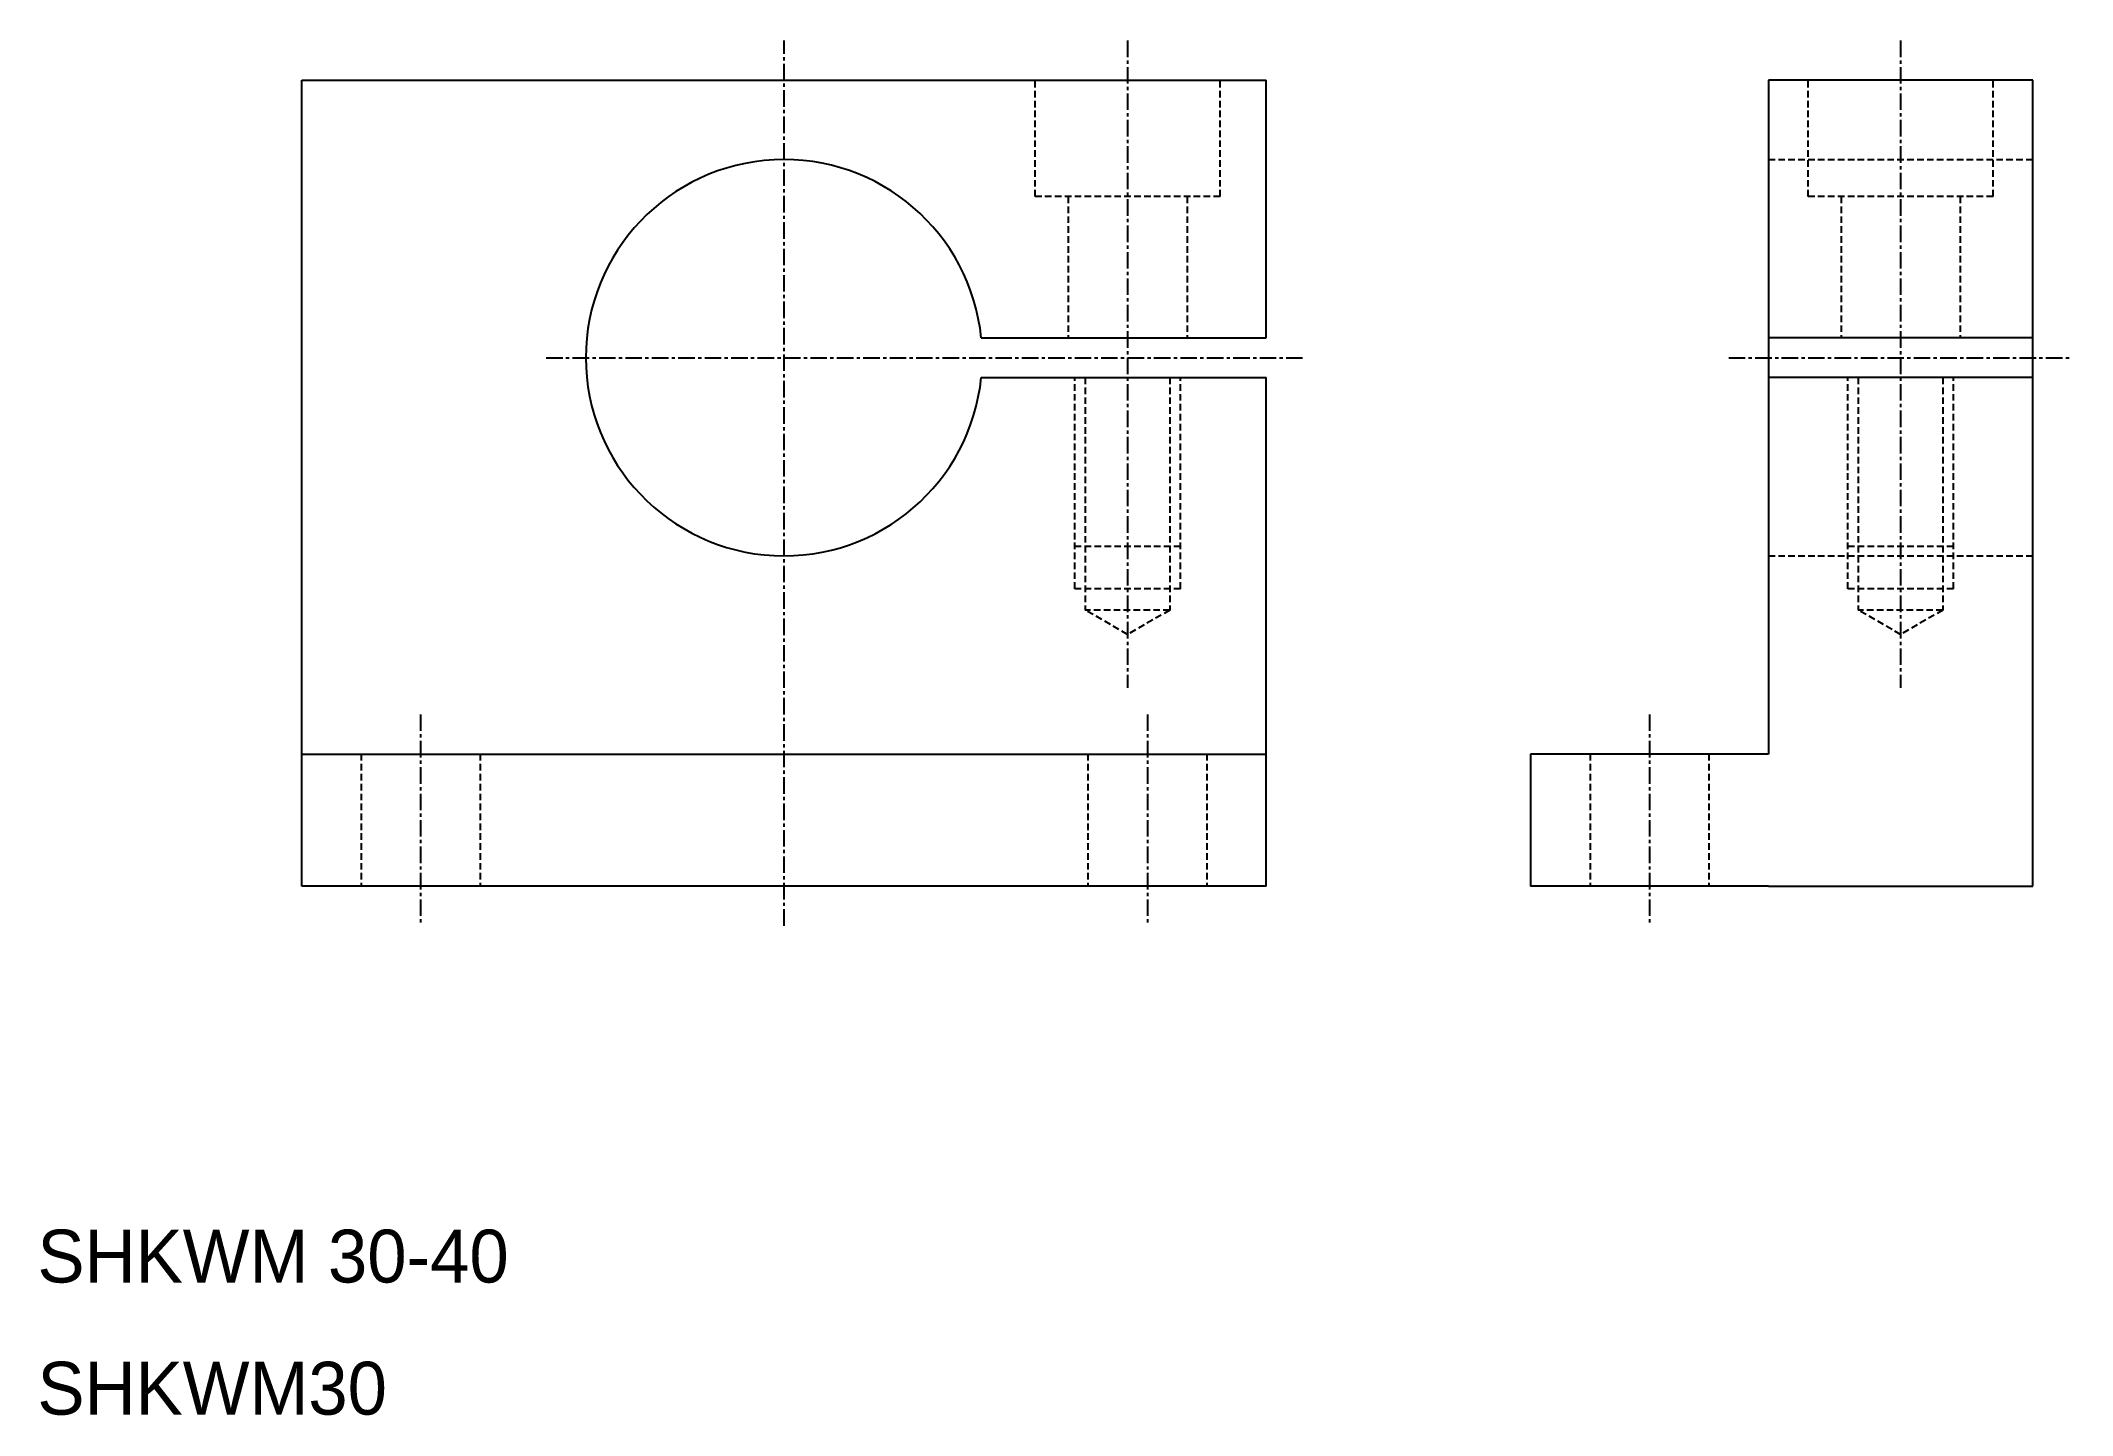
# Model space of a CAD drawing. Extents: x 10 to 164, y 10 to 114.
import ezdxf

# ---------------------------------------------------------------- set-up
doc = ezdxf.new("R2010")
doc.units = 0
doc.linetypes.add('CENTER', pattern=[2, 1.25, -0.25, 0.25, -0.25])
doc.linetypes.add('DASHED', pattern=[0.75, 0.5, -0.25])
doc.layers.get('0').update_dxf_attribs({"linetype": 'CONTINUOUS'})
doc.layers.add('CENTER', color=1, linetype='CENTER')

msp = doc.modelspace()

# ---------------------------------------------------------------- linework, layer by layer
at = {"color": 7, "linetype": 'CONTINUOUS'}
for p, q in [((30, 50), (30, 111)), ((30, 111), (66.5, 111)), ((66.5, 111), (103, 111)), ((103, 91.5), (103, 111)), ((141, 111), (141, 60)), ((161, 111), (141, 111)), ((161, 50), (161, 111)), ((81.42, 91.5), (103, 91.5)), ((161, 91.5), (141, 91.5)), ((81.42, 88.5), (103, 88.5)), ((103, 50), (103, 88.5)), ((161, 88.5), (141, 88.5)), ((30, 60), (103, 60)), ((123, 60), (123, 50)), ((141, 60), (123, 60)), ((103, 50), (30, 50)), ((141, 50), (123, 50)), ((141, 50), (161, 50))]:
    msp.add_line(p, q, dxfattribs=at)
at = {"color": 3, "linetype": 'DASHED'}
for p, q in [((85.5, 102.2), (85.5, 111)), ((99.5, 102.2), (99.5, 111)), ((144, 102.2), (144, 111)), ((158, 102.2), (158, 111)), ((141, 105), (161, 105)), ((99.5, 102.2), (85.5, 102.2)), ((88, 102.2), (88, 91.5)), ((97, 102.2), (97, 91.5)), ((158, 102.2), (144, 102.2)), ((146.5, 102.2), (146.5, 91.5)), ((155.5, 102.2), (155.5, 91.5)), ((88.5, 72.5), (88.5, 88.5)), ((89.3, 88.5), (89.3, 70.9)), ((95.7, 88.5), (95.7, 70.9)), ((96.5, 72.5), (96.5, 88.5)), ((147, 72.5), (147, 88.5)), ((147.8, 88.5), (147.8, 70.9)), ((154.2, 88.5), (154.2, 70.9)), ((155, 72.5), (155, 88.5)), ((96.5, 75.7), (88.5, 75.7)), ((155, 75.7), (147, 75.7)), ((141, 75), (161, 75)), ((96.5, 72.5), (88.5, 72.5)), ((155, 72.5), (147, 72.5)), ((92.5, 69.05), (89.3, 70.9)), ((95.7, 70.9), (89.3, 70.9)), ((95.7, 70.9), (92.5, 69.05)), ((154.2, 70.9), (147.8, 70.9)), ((151, 69.05), (147.8, 70.9)), ((154.2, 70.9), (151, 69.05)), ((34.5, 60), (34.5, 50)), ((43.5, 60), (43.5, 50)), ((89.5, 60), (89.5, 50)), ((98.5, 60), (98.5, 50)), ((127.5, 60), (127.5, 50)), ((136.5, 60), (136.5, 50))]:
    msp.add_line(p, q, dxfattribs=at)
at = {"color": 7, "linetype": 'CONTINUOUS'}
msp.add_arc((66.5, 90), 15, 5.7392, 354.2608, dxfattribs=at)
at = {"layer": 'CENTER', "color": 1, "linetype": 'CENTER'}
for p, q in [((66.5, 47), (66.5, 114)), ((92.5, 114), (92.5, 65)), ((151, 114), (151, 65)), ((48.5, 90), (106, 90)), ((138, 90), (164, 90)), ((39, 63), (39, 47)), ((94, 63), (94, 47)), ((132, 63), (132, 47))]:
    msp.add_line(p, q, dxfattribs=at)

# ---------------------------------------------------------------- texts
at = {"color": 7, "linetype": 'CONTINUOUS'}
for s, p in [('SHKWM 30-40', (10, 20)), ('SHKWM30', (10, 10))]:
    msp.add_text(s, height=4, dxfattribs=at).set_placement(p)

doc.saveas('drawing.dxf')
